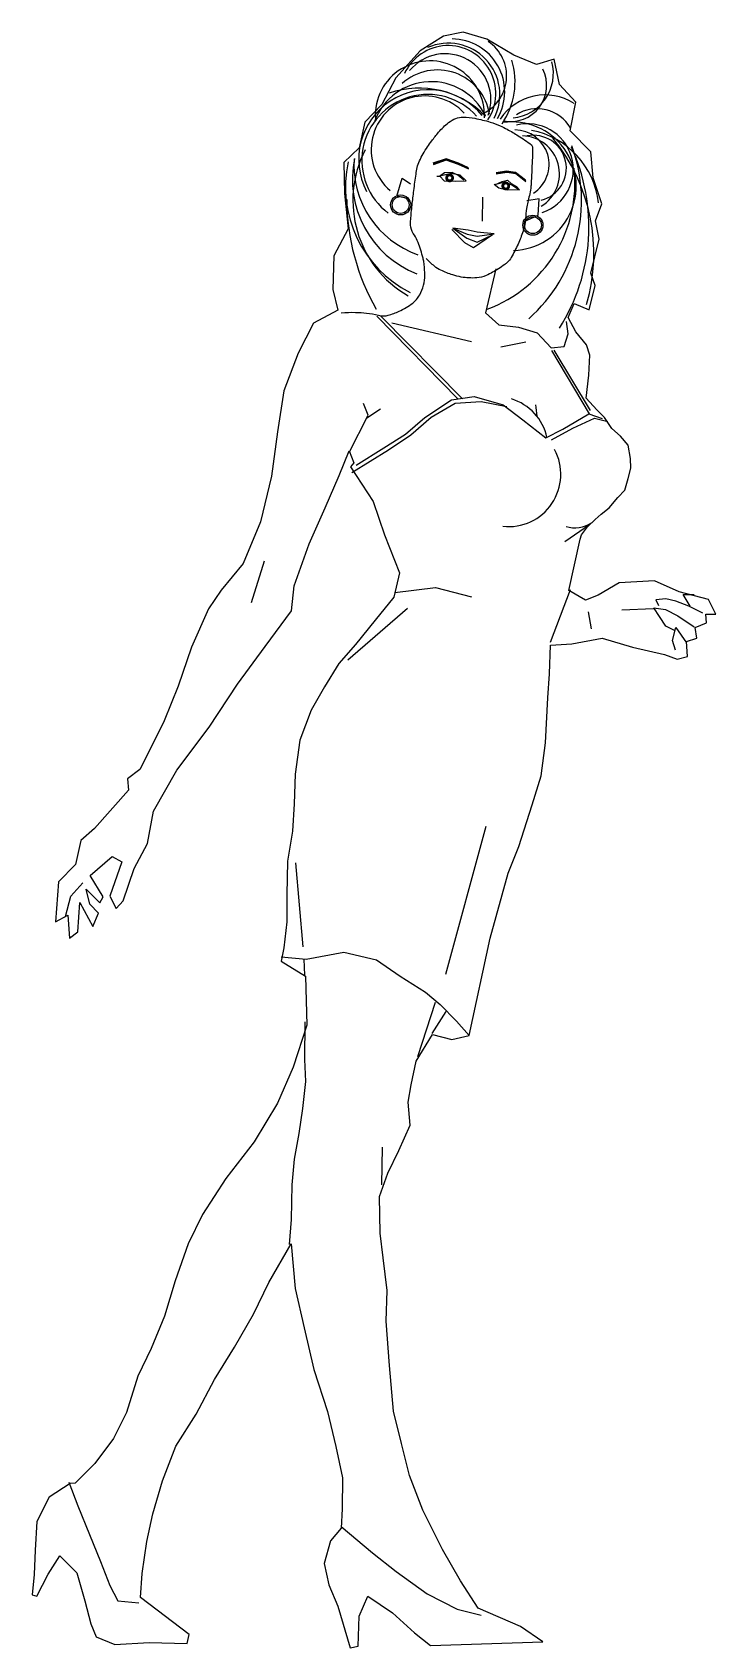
# Model space of a CAD drawing. Extents: x -13.2 to 14.1, y -0.1 to 64.3.
import ezdxf

# ---------------------------------------------------------------- set-up
doc = ezdxf.new("R2010")
doc.units = 0
doc.header["$MEASUREMENT"] = 0
doc.layers.get('0').update_dxf_attribs({"linetype": 'CONTINUOUS'})

msp = doc.modelspace()

# ---------------------------------------------------------------- linework, layer by layer
for p, q in [((0.552154, 52.957125), (3.785535, 49.659288)), ((6.48594, 51.924469), (5.491054, 51.7246)), ((7.516358, 51.591354), (9.008688, 49.059681)), ((9.0323, 44.641605), (8.049333, 43.963024)), ((-0.602957, 39.252538), (1.777664, 41.31785)), ((3.305525, 26.72742), (4.90445, 32.623553)), ((-2.384847, 27.82338), (-2.671739, 31.166169)), ((-2.308476, 26.694109), (-2.344008, 27.327027))]:
    msp.add_line(p, q)
for points in [[(2.385953, 5.36047), (1.857806, 6.74345), (1.543214, 8.018272), (1.213387, 9.304644), (1.062194, 11.125373), (0.926018, 12.892497), (0.9706, 14.12341), (0.805255, 15.424226), (0.687937, 16.399805), (0.657237, 17.860511), (0.994697, 18.795509), (1.427602, 19.703251), (1.876274, 20.702674), (1.800756, 21.628332), (1.922809, 22.312095), (2.115042, 23.259313), (2.778175, 24.326452), (3.541814, 24.123695), (4.238487, 24.280686), (5.072869, 28.157157), (5.782103, 30.749604), (6.215836, 31.817926), (6.748189, 33.474546), (7.102126, 34.638865), (7.269469, 35.949436), (7.370477, 37.742101), (7.428913, 38.693832), (7.476905, 39.844435), (8.318312, 39.893623), (9.539194, 40.128202), (10.741667, 39.758775), (12.013394, 39.473106), (12.52093, 39.28314), (12.934401, 39.388064), (12.899263, 39.988523), (13.301402, 40.120268), (13.234791, 40.548835), (13.690733, 40.733832), (13.665764, 41.081892), (14.055743, 41.079881), (13.764383, 41.67019), (12.599789, 41.970601), (11.611757, 42.40392), (10.20436, 42.330887), (9.372156, 41.841957), (8.862609, 41.641944), (8.210753, 42.020001), (8.649535, 44.067093), (8.703948, 44.238867), (8.946474, 44.558783), (9.253878, 44.855425), (9.495851, 45.068289), (9.806842, 45.319031), (10.156914, 45.733978), (10.437535, 46.026935), (10.573757, 46.49269), (10.67141, 46.893646), (10.658128, 47.283703), (10.569129, 47.819442), (10.261234, 48.168961), (9.91489, 48.476621), (9.622781, 48.921645), (9.318493, 49.229088), (8.892628, 49.686272), (9.004453, 50.610964), (9.035278, 51.39843), (8.915081, 51.815803), (8.489551, 52.337984), (8.17131, 52.905492), (8.415078, 53.466278), (9.017842, 53.207), (9.248466, 54.184607), (9.07896, 54.678703), (9.4071, 56.030502), (9.261776, 56.765349), (9.52139, 57.433109), (9.178791, 58.4672), (9.077122, 59.511519), (8.26321, 60.3454), (8.483192, 61.483646), (7.833052, 62.194332), (7.624132, 63.20097), (6.91189, 62.990532), (6.019165, 63.369832), (4.936576, 64.002457), (3.989772, 64.27498), (3.208986, 64.118423), (2.284529, 63.534384), (1.315471, 62.457353), (0.747981, 61.401191), (0.075251, 60.697327), (-0.144179, 59.666135), (-0.76277, 59.080518), (-0.730887, 57.849211), (-0.589034, 56.44146), (-1.156642, 55.362358), (-1.205601, 54.024412), (-0.995774, 53.193647), (-1.973422, 52.674881), (-2.583659, 51.48512), (-3.153477, 49.977806), (-3.402766, 48.34649), (-3.637452, 46.581279), (-4.075051, 44.763586), (-4.768062, 43.092501), (-5.645242, 42.037936), (-6.157608, 41.291188), (-6.834558, 39.769133), (-7.362594, 38.208076), (-7.920271, 36.830697), (-8.554001, 35.534001), (-8.893825, 34.881948), (-9.377496, 34.509748), (-9.337727, 34.066025), (-10.69911, 32.53603), (-11.23686, 32.057052), (-11.455935, 31.09468), (-12.128605, 30.402286), (-12.255351, 28.808572), (-11.760703, 29.085131), (-11.696635, 28.163355), (-11.362705, 28.413979), (-11.276401, 29.579678), (-10.757516, 28.624969), (-10.540629, 29.162953), (-10.886698, 29.52414), (-11.032771, 30.113701), (-10.484973, 29.575596), (-10.349974, 29.804305), (-10.869352, 30.663431), (-9.99371, 31.419776), (-9.608659, 31.203678), (-10.082144, 29.841158), (-9.832348, 29.346648), (-9.547845, 29.651055), (-9.113007, 30.933482), (-8.58785, 31.936334), (-8.340296, 33.231198), (-7.421925, 34.859063), (-6.128376, 36.580579), (-4.995485, 38.28763), (-3.901853, 39.796065), (-2.85077, 41.209135), (-2.738551, 42.210293), (-2.141122, 43.881871), (-1.50282, 45.323833), (-0.94946, 46.605649), (-0.542904, 47.593819), (-0.358046, 47.111115), (-0.49269, 46.951225), (0.410162, 45.570136), (0.858295, 44.241097), (1.454571, 42.723946), (1.235496, 41.761573), (0.481372, 40.844017), (-0.29981, 39.86925), (-0.961346, 39.1118), (-1.528205, 38.177985), (-2.068242, 37.255502), (-2.514136, 36.053423), (-2.696989, 34.700874), (-2.741355, 33.512018), (-2.800482, 32.426471), (-3.00925, 31.238463), (-3.027701, 29.885066), (-3.033222, 28.814536), (-3.145658, 27.771321), (-3.255413, 27.248078), (-2.283562, 26.642788), (-2.240053, 24.700265), (-2.784014, 23.016941), (-3.406943, 21.590193), (-4.33639, 20.038853), (-5.456489, 18.587906), (-6.389187, 17.147462), (-6.957289, 15.972778), (-7.484852, 14.50348), (-7.908851, 13.098647), (-8.435527, 11.8014), (-8.964982, 10.706808), (-9.42747, 9.252469), (-9.941355, 8.211324), (-10.68054, 7.22487), (-11.460756, 6.437445), (-11.663452, 6.427021), (-12.507422, 5.8808), (-12.998032, 4.904534), (-13.057415, 3.769284), (-13.100696, 2.79071), (-13.173657, 1.988168), (-12.99806, 1.933734), (-12.53853, 2.814575), (-12.079828, 3.534836), (-11.398904, 2.862225), (-11.083463, 1.751806), (-10.835896, 0.82526), (-10.624472, 0.304184), (-9.888089, 0.005983), (-8.522749, 0.079233), (-6.997382, 0.044601), (-6.930532, 0.403659), (-8.861423, 1.874165), (-8.791457, 2.837307), (-8.609038, 4.105743), (-8.377724, 5.217166), (-7.980981, 6.526554), (-7.453832, 7.915562), (-6.644368, 9.184587), (-5.914582, 10.572549), (-5.116529, 11.853103), (-4.360335, 13.172108), (-3.749743, 14.430688), (-2.85855, 15.978402), (-2.695689, 14.195847), (-2.340558, 12.626411), (-1.962961, 10.965098), (-1.40955, 9.291408), (-1.080275, 7.897983), (-0.819071, 6.6502), (-0.825421, 5.41909), (-0.87148, 4.643173), (-1.287022, 4.136801), (-1.547818, 3.239641), (-1.364892, 2.382251), (-1.006015, 1.539247), (-0.506071, -0.122698), (-0.184577, -0.059358), (-0.151661, 1.133381), (0.200402, 1.934484), (1.171898, 1.260374), (2.051004, 0.464392), (2.690778, -0.03213), (7.164952, 0.116848), (6.28488, 0.725488), (4.587229, 1.456871), (3.885495, 2.542519), (3.169315, 3.792649)], [(4.119846, 58.359472), (3.880081, 58.574821), (3.517201, 58.641691), (3.061673, 58.536984), (3.232757, 58.348754), (3.703025, 58.346329)], [(5.227841, 58.204644), (5.683368, 58.309351), (5.977015, 58.162546), (6.232349, 58.000646), (5.750472, 57.976367), (5.414434, 58.058392)]]:
    msp.add_lwpolyline(points, close=True)
msp.add_lwpolyline([(-0.86245, 53.097374, -0.020284), (-0.293292, 53.111036, -0.026411), (0.143024, 53.080718, -0.02537), (0.61708, 52.99792, 0.052201), (0.849787, 52.970017, 0.079649), (1.007642, 52.992896, 0.0274), (1.439544, 53.154323, 0.064224), (1.982092, 53.480089, 0.095562), (2.261107, 53.803891, 0.067457), (2.417262, 54.188162, 0.068453), (2.464002, 54.594293, 0.015418), (2.44158, 55.017399, 0.036407), (2.413571, 55.194831, 0.010682), (2.374513, 55.347347, 0.005072), (2.28218, 55.66579, 0.071926), (2.006889, 56.256731, -0.136143), (1.900777, 56.589202, -0.027759), (1.90463, 56.813421, -0.010924), (1.958386, 57.380354, -0.00111), (2.028466, 57.96847, -0.00196), (2.070191, 58.301222, -0.007774), (2.115872, 58.615789, -0.008885), (2.164987, 58.88954, -0.066599), (2.253429, 59.149184, -0.028416), (2.570656, 59.705661, -0.018952), (2.740091, 59.946629, -0.012602), (3.017198, 60.292165, -0.049379), (3.411376, 60.675137, -0.081142), (3.704412, 60.839194, -0.084835), (3.989645, 60.890856, -0.051244), (4.465312, 60.846739, -0.023778), (5.072923, 60.696483, -0.035158), (5.469328, 60.547158, -0.017377), (5.74796, 60.407267, -0.010628), (6.189924, 60.153452, -0.036371), (6.710372, 59.785607, -0.213264), (6.761017, 59.684049, -0.017518), (6.761784, 59.579307, -0.004541), (6.746924, 59.175606, -0.001839), (6.699797, 58.225324, -0.010771), (6.687659, 58.063295, -0.040879), (6.633758, 57.763727, 0.023639), (6.52288, 57.249756, 0.026713), (6.478635, 56.855627, -0.033216), (6.438922, 56.539032, -0.04038), (6.384955, 56.345475, -0.014672), (6.179112, 55.833039, -0.028256), (5.906177, 55.292799, -0.074544), (5.762466, 55.112561, -0.029759), (5.65085, 55.020558, -0.014016), (5.39787, 54.846801, -0.017969), (5.169255, 54.710422, -0.01677), (4.914751, 54.581654, -0.093125), (4.537262, 54.485605, -0.057692), (3.912686, 54.518, -0.039623), (3.582708, 54.600952, -0.026334), (3.107345, 54.789793, -0.062157), (2.849121, 54.949876, -0.041541), (2.520979, 55.263099)], format="xyb")
for points in [[(4.206064, 58.873128), (3.805581, 59.062541), (3.31326, 59.237134), (2.788499, 59.052493)], [(4.213953, 58.836157), (3.81347, 59.02557), (3.321149, 59.200164), (2.796388, 59.015522)], [(4.213953, 58.813975), (3.81347, 59.003388), (3.321149, 59.177981), (2.796388, 58.99334)], [(4.01951, 58.375582), (3.774963, 58.582619), (3.554082, 58.686137), (3.254315, 58.671349), (3.049211, 58.523465), (2.94666, 58.53086)], [(5.30245, 58.691596), (5.719547, 58.758266), (6.078664, 58.702886), (6.478515, 58.391126)], [(5.310339, 58.654625), (5.727436, 58.721295), (6.086552, 58.665915), (6.486404, 58.354156)], [(5.310339, 58.632442), (5.727436, 58.699113), (6.086552, 58.643733), (6.486404, 58.331973)], [(1.810577, 57.633462), (1.356154, 57.742861), (1.562517, 58.464424), (1.893983, 58.237133)], [(5.258022, 58.190728), (5.5499, 58.331217), (5.762893, 58.375582), (5.912776, 58.249882), (6.11788, 58.131575), (6.228321, 58.013268)], [(4.770243, 57.698489), (4.753882, 56.750364)], [(6.397773, 56.715122), (6.976534, 56.991247), (7.01808, 57.633368), (6.524457, 57.555622)], [(3.586251, 56.461983), (4.147096, 56.229685), (4.548131, 56.147325), (5.232998, 56.239378), (4.548959, 56.307904), (4.189981, 56.390048), (3.586251, 56.461983), (4.146268, 56.069105), (4.546888, 55.906455), (5.163962, 56.197676), (4.400439, 55.681629), (4.065012, 55.882177), (3.547801, 56.420124)], [(5.289542, 54.840161), (4.880317, 53.094519), (5.413098, 52.61002), (6.204111, 52.525649), (6.937006, 52.292463), (7.495998, 51.700773), (8.020069, 51.751598), (8.183271, 52.259272), (8.116955, 52.745188)], [(0.715891, 52.955414), (3.967913, 49.658144)], [(1.150067, 52.689798), (4.331148, 51.946941)], [(7.602577, 51.608461), (9.050722, 49.203706)], [(-0.262936, 47.018862), (0.837947, 47.709047), (1.69719, 48.251365), (2.461482, 48.916522), (3.52421, 49.622198), (4.434851, 49.751321), (5.584015, 49.424227), (6.372405, 48.831353), (7.290099, 48.103993), (7.960975, 48.448465), (9.007976, 49.070106), (9.530805, 48.880062)], [(-0.554709, 47.528882), (0.213783, 49.008407), (0.017396, 49.479701)], [(-0.442732, 46.727877), (1.014066, 47.627287), (1.902357, 48.226894), (2.719585, 48.926435), (3.67894, 49.49273), (4.709358, 49.559353), (5.739776, 49.359484)], [(0.159705, 48.90163), (0.696843, 49.262085)], [(7.516358, 48.027025), (8.369118, 48.493386), (9.221878, 48.893124), (9.754852, 48.759878)], [(-4.439616, 41.538497), (-3.922497, 43.206666)], [(1.274695, 41.948719), (2.896829, 42.142994), (4.328701, 41.772384)], [(7.477517, 39.962958), (8.275966, 42.061723)], [(13.040336, 41.394815), (12.759816, 41.862719), (13.203321, 41.860432)], [(11.579275, 41.295295), (10.321047, 41.232962)], [(12.419812, 40.434513), (12.072718, 40.596886), (11.818547, 40.984363), (11.594766, 41.333449), (12.060876, 41.266047), (12.541293, 41.0074), (13.196696, 40.575796)], [(13.547458, 41.12456), (12.98681, 41.395091), (12.46404, 41.596605), (12.063084, 41.694259), (11.676712, 41.654194), (11.782601, 41.428066)], [(9.112836, 40.489803), (8.982549, 41.174867)], [(12.453964, 39.642888), (12.337452, 40.033478), (12.47395, 40.552759), (12.898987, 39.934996)], [(-11.852739, 29.032077), (-11.634472, 29.837694), (-11.165266, 30.370553)], [(-3.254506, 27.423951), (-2.264759, 27.323261), (-0.764557, 27.598457), (0.545324, 27.297297), (1.478725, 26.650148), (2.492475, 26.014055), (3.078723, 25.51781), (3.732943, 24.856807), (4.238487, 24.280686)], [(2.184828, 23.446301), (2.891853, 25.610536)], [(2.763098, 24.368587), (3.318133, 25.233641)], [(-2.927507, 15.951994), (-2.842051, 16.95329), (-2.819639, 18.33343), (-2.722634, 19.349961), (-2.541457, 20.377527), (-2.391044, 21.370842), (-2.278411, 22.45229), (-2.312148, 23.324204), (-2.304418, 24.822946)], [(0.751402, 18.326483), (0.774426, 19.825146)], [(-11.716702, 6.480823), (-11.358396, 5.526943), (-10.897827, 4.385187), (-10.459843, 3.312369), (-10.078578, 2.362194), (-9.760594, 1.744983), (-8.931347, 1.660414)], [(-0.871145, 4.708169), (0.381345, 3.657915), (1.329566, 2.918927), (2.55612, 2.02939), (3.757351, 1.419094), (4.708116, 1.173314)]]:
    msp.add_lwpolyline(points)
at = {"const_width": 0.110539}
for points in [[(3.337185, 58.47078, 1), (3.574055, 58.47078, 1)], [(5.573359, 58.14832, 1), (5.810229, 58.14832, 1)]]:
    msp.add_lwpolyline(points, format="xyb", close=True, dxfattribs=at)
for centre, radius in [((1.503044, 57.392159), 0.40021), ((1.503044, 57.392159), 0.337045), ((6.772635, 56.586195), 0.40021), ((6.772635, 56.586195), 0.337045)]:
    msp.add_circle(centre, radius)
for centre, radius, start, end in [((3.404126, 61.787936), 2.051834, 332.819546, 113.770131), ((3.54081, 61.902522), 2.108632, 329.534355, 89.661056), ((4.073227, 62.530936), 1.653866, 292.782415, 56.338632), ((2.668315, 60.960694), 2.176251, 357.557248, 183.353297), ((3.388953, 61.840302), 1.904046, 326.218068, 155.513106), ((3.272477, 61.593637), 1.82665, 340.089266, 140.708526), ((3.109837, 62.295615), 2.950411, 325.539427, 17.135001), ((2.971403, 60.673158), 2.100348, 9.120893, 132.07068), ((5.891979, 62.149362), 1.429179, 258.873062, 27.180454), ((5.808974, 62.64102), 1.781752, 275.654986, 14.787855), ((2.598181, 59.214589), 2.767493, 38.948373, 207.609717), ((2.722539, 59.913095), 2.395048, 25.768028, 159.622799), ((2.24152, 58.37121), 3.679936, 44.206236, 108.919345), ((2.584962, 59.171475), 2.626456, 42.238333, 233.196156), ((2.468222, 59.598459), 2.139143, 43.020546, 229.718961), ((7.255891, 59.640639), 2.139016, 57.162033, 146.664058), ((6.936644, 59.671969), 1.552976, 30.953288, 122.009456), ((5.939255, 58.142927), 2.560463, 271.425749, 98.080749), ((6.559784, 58.809532), 1.820373, 288.74985, 104.192127), ((6.045968, 59.012434), 1.371995, 303.087436, 89.488363), ((6.32307, 58.633732), 1.509154, 301.34345, 88.866745), ((6.795118, 58.858458), 1.309797, 283.824032, 101.360863), ((6.067978, 57.083536), 3.347929, 6.852307, 78.747143), ((1.919348, 55.458708), 7.283595, 343.782237, 39.140001), ((3.983818, 57.573684), 4.38436, 152.620908, 240.179035), ((2.386984, 57.562833), 6.325206, 311.895323, 20.185149), ((1.468244, 56.521759), 7.536948, 327.522168, 24.887271), ((4.004502, 58.103142), 4.703647, 167.684832, 243.110639), ((3.602813, 58.405023), 4.0244, 167.959274, 248.891236), ((3.433984, 58.993507), 3.792663, 176.466306, 250.857591), ((3.075276, 58.269325), 5.373602, 290.453901, 6.360104), ((8.21649, 57.6512), 8.862782, 180.305972, 209.890326), ((5.314838, 47.683753), 2.065395, 12.355798, 73.036772), ((13.571244, 49.942298), 6.714327, 184.409189, 188.284729), ((5.797969, 46.656352), 2.087614, 263.887046, 28.27504), ((8.454812, 45.709387), 1.189565, 252.349389, 303.407429)]:
    msp.add_arc(centre, radius, start, end)

doc.saveas('drawing.dxf')
